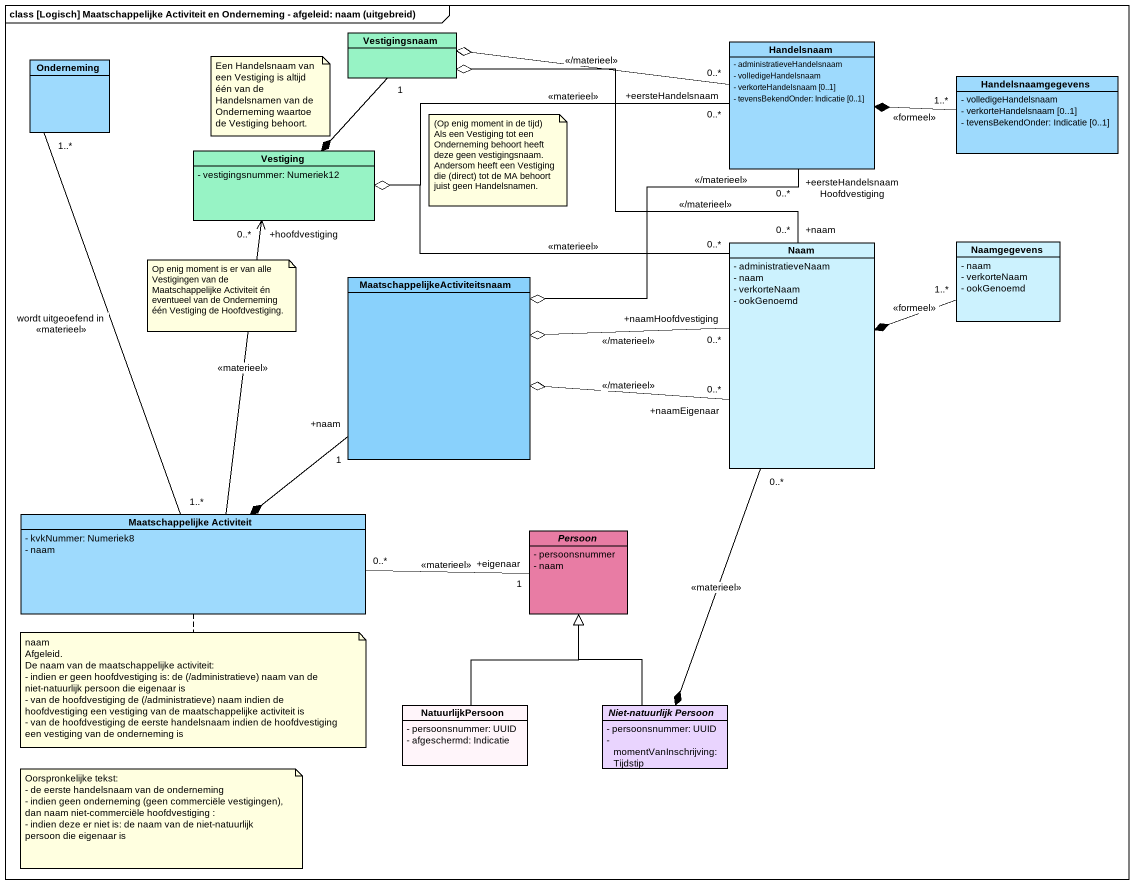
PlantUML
@startuml
mainframe class [Logisch] Maatschappelijke Activiteit en Onderneming - afgeleid: naam (uitgebreid)
hide circle
hide empty members
skinparam classAttributeIconSize 0
class Vestigingsnaam #97F3C5
class Onderneming #9EDAFD
class Handelsnaam #9EDAFD {
  - administratieveHandelsnaam
  - volledigeHandelsnaam
  - verkorteHandelsnaam [0..1]
  - tevensBekendOnder: Indicatie [0..1]
}
class Handelsnaamgegevens #9EDAFD {
  - volledigeHandelsnaam
  - verkorteHandelsnaam [0..1]
  - tevensBekendOnder: Indicatie [0..1]
}
class Vestiging #97F3C5 {
  - vestigingsnummer: Numeriek12
}
class "MaatschappelijkeActiviteitsnaam" as MaatschappelijkeActiviteitsn #89D1FC
class Naam #CCF2FE {
  - administratieveNaam
  - naam
  - verkorteNaam
  - ookGenoemd
}
class Naamgegevens #CCF2FE {
  - naam
  - verkorteNaam
  - ookGenoemd
}
class "Maatschappelijke Activiteit" as Maatschappelijke_Activiteit #9EDAFD {
  - kvkNummer: Numeriek8
  - naam
}
abstract class Persoon #E87CA4 {
  - persoonsnummer
  - naam
}
class NatuurlijkPersoon #FFF5FA {
  - persoonsnummer: UUID
  - afgeschermd: Indicatie
}
abstract class "Niet-natuurlijk Persoon" as Niet_natuurlijk_Persoon #E9D4FE {
  - persoonsnummer: UUID
  - momentVanInschrijving: Tijdstip
}
Vestigingsnaam "1" --* Vestiging
Handelsnaam "+eersteHandelsnaam\n0..*" -left-o Vestigingsnaam : <</materieel>>
Handelsnaam "0..*" -left-o Vestiging : <<materieel>>
Handelsnaam "+eersteHandelsnaamHoofdvestiging\n0..*" --o MaatschappelijkeActiviteitsn : <</materieel>>
Handelsnaamgegevens "1..*" -left-* Handelsnaam : <<formeel>>
MaatschappelijkeActiviteitsn "+naam\n1" --* Maatschappelijke_Activiteit
Naam "+naam\n0..*" -up-o Vestigingsnaam : <</materieel>>
Naam "0..*" -left-o Vestiging : <<materieel>>
Naam "+naamEigenaar\n0..*" -left-o MaatschappelijkeActiviteitsn : <</materieel>>
Naam "+naamHoofdvestiging\n0..*" -left-o MaatschappelijkeActiviteitsn : <</materieel>>
Naam "0..*" --* Niet_natuurlijk_Persoon : <<materieel>>
Naamgegevens "1..*" -left-* Naam : <<formeel>>
Maatschappelijke_Activiteit "1..*" -up- "1..*" Onderneming : wordt uitgeoefend in\n<<materieel>>
Maatschappelijke_Activiteit -up-> "+hoofdvestiging\n0..*" Vestiging : <<materieel>>
Maatschappelijke_Activiteit "0..*" -right- "+eigenaar\n1" Persoon : <<materieel>>
NatuurlijkPersoon -up-|> Persoon
Niet_natuurlijk_Persoon -up-|> Persoon
note as N1
  Een Handelsnaam van een Vestiging is altijd één van de Handelsnamen van de Onderneming waartoe de Vestiging behoort.
end note
note as N2
  (Op enig moment in de tijd) Als een Vestiging tot een Onderneming behoort heeft deze geen vestigingsnaam. Andersom heeft een Vestiging die (direct) tot de MA behoort juist geen Handelsnamen.
end note
note as N3
  Op enig moment is er van alle Vestigingen van de Maatschappelijke Activiteit én eventueel van de Onderneming één Vestiging de Hoofdvestiging.
end note
note bottom of Maatschappelijke_Activiteit
  naam
  Afgeleid.
  De naam van de maatschappelijke activiteit:
  - indien er geen hoofdvestiging is: de (/administratieve) naam van de niet-natuurlijk persoon die eigenaar is
  - van de hoofdvestiging de (/administratieve) naam indien de hoofdvestiging een vestiging van de maatschappelijke activiteit is
  - van de hoofdvestiging de eerste handelsnaam indien de hoofdvestiging een vestiging van de onderneming is
end note
note as N5
  Oorspronkelijke tekst:
  - de eerste handelsnaam van de onderneming
  - indien geen onderneming (geen commerciële vestigingen), dan naam niet-commerciële hoofdvestiging :
  - indien deze er niet is: de naam van de niet-natuurlijk persoon die eigenaar is
end note
@enduml
